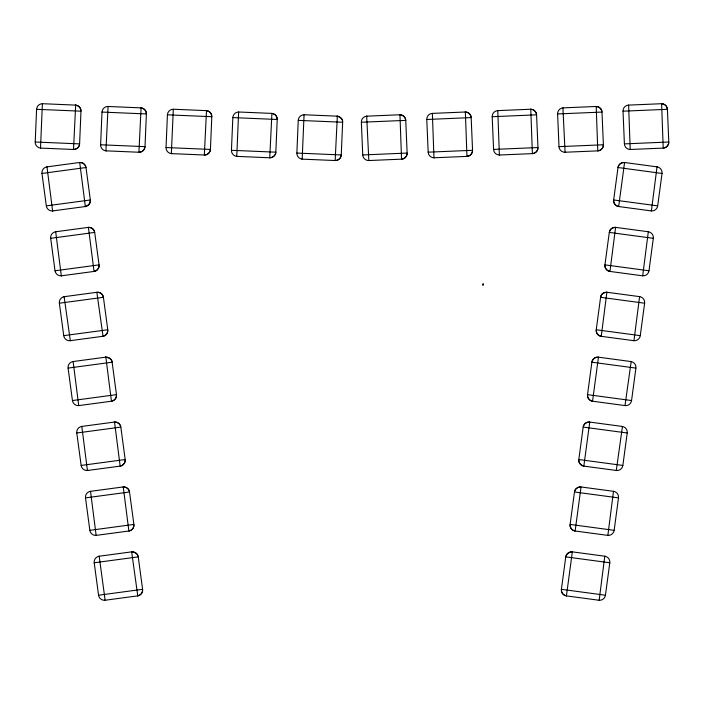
<?xml version="1.0" encoding="UTF-8"?>
<svg xmlns="http://www.w3.org/2000/svg" width="704" height="704" viewBox="0 0 704 704"><rect width="100%" height="100%" fill="white"/><g stroke="black" fill="none" stroke-linecap="round" stroke-linejoin="round"><path stroke-width="1.06" d="M40.797 148.095L40.797 148.095A5.843 5.843 0 0 1 35.209 142.014L36.59 109.305A5.843 5.843 0 0 1 42.671 103.708L75.671 105.116L73.506 149.486L40.515 148.078L42.39 103.708M106.119 150.85L106.216 150.867A5.843 5.843 0 0 1 100.619 144.778L102.001 112.068A5.843 5.843 0 0 1 108.09 106.471L141.082 107.879L138.917 152.249L105.926 150.841L108.09 106.471M171.503 153.613L171.626 153.63A5.843 5.843 0 0 1 166.038 147.541L167.42 114.831A5.843 5.843 0 0 1 173.501 109.243L206.501 110.642L204.336 155.012L171.345 153.613L173.325 109.243M236.773 156.376L237.046 156.394A5.843 5.843 0 0 1 231.449 150.304L232.83 117.594A5.843 5.843 0 0 1 238.92 112.006L271.911 113.406L269.746 157.775L236.755 156.376L238.638 111.998M302.21 159.139L302.456 159.157A5.843 5.843 0 0 1 296.868 153.067L298.25 120.366A5.843 5.843 0 0 1 304.33 114.77L337.33 116.169L335.166 160.538L302.174 159.139L304.066 114.77M483.384 284.847L483.481 284.099L482.654 284.082L482.759 284.847M605.062 556.257L604.78 556.213A5.843 5.843 0 0 1 609.796 562.778L605.44 595.223L561.405 589.318A5.843 5.843 0 0 0 566.421 595.892C563.323 595.408 561.053 592.442 561.405 589.318L565.761 556.873A5.843 5.843 0 0 1 572.334 551.857L566.421 595.892L599.157 600.274L604.78 556.213L572.053 551.822M618.499 497.886L574.473 491.982C574.658 488.682 578.794 486.517 581.038 486.966L575.133 531.001L607.86 535.383L613.483 491.322L581.038 486.966A5.843 5.843 0 0 0 574.473 491.982L570.117 524.427C569.756 527.551 572.026 530.517 575.133 531.001A5.843 5.843 0 0 1 570.117 524.427L614.152 530.332L618.499 497.886A5.843 5.843 0 0 0 613.483 491.322L613.598 491.339M622.855 465.441L578.82 459.536C577.606 462.889 582.639 466.206 583.836 466.11L589.75 422.074L622.468 426.474L616.282 470.457L583.836 466.11A5.843 5.843 0 0 1 578.82 459.536L583.176 427.09C583.651 423.984 586.626 421.714 589.75 422.074A5.843 5.843 0 0 0 583.176 427.09L627.211 432.995L622.855 465.441A5.843 5.843 0 0 1 616.282 470.457L616.44 470.474M631.558 400.55L587.532 394.645C586.758 397.918 590.48 401.13 592.548 401.218L598.453 357.183L631.18 361.583L624.994 405.566L592.548 401.218A5.843 5.843 0 0 1 587.532 394.645L591.879 362.199C592.363 359.093 595.338 356.822 598.453 357.183A5.843 5.843 0 0 0 591.879 362.199L635.914 368.104L631.558 400.55A5.843 5.843 0 0 1 624.994 405.566L625.24 405.592M662.033 173.43L618.006 167.526C618.103 164.155 622.6 162.043 624.571 162.51L618.666 206.536L651.394 210.927L657.017 166.857L624.571 162.51A5.843 5.843 0 0 0 618.006 167.526L613.65 199.971C613.29 203.086 615.56 206.061 618.666 206.536A5.843 5.843 0 0 1 613.65 199.971L657.686 205.876L662.033 173.43A5.843 5.843 0 0 0 657.017 166.857L657.14 166.883M633.943 340.701L639.602 296.639L606.883 292.257L601.251 336.327L633.697 340.674A5.843 5.843 0 0 0 640.27 335.658L644.626 303.213A5.843 5.843 0 0 0 639.602 296.639L639.751 296.666M642.682 275.818L648.314 231.748L615.586 227.366L609.954 271.436L642.409 275.783A5.843 5.843 0 0 0 648.974 270.767L653.33 238.322A5.843 5.843 0 0 0 648.314 231.748L648.454 231.774M46.816 166.892L79.71 162.474L85.334 206.536L52.606 210.927L46.983 166.857A5.843 5.843 0 0 0 41.967 173.43L46.314 205.876A5.843 5.843 0 0 0 52.888 210.892L52.633 210.918M55.502 231.783L88.414 227.366L94.046 271.436L61.31 275.818L55.686 231.748A5.843 5.843 0 0 0 50.67 238.322L55.026 270.767A5.843 5.843 0 0 0 61.591 275.783L61.318 275.818M55.026 270.767L99.062 264.862C99.774 268.101 96.272 271.286 94.046 271.436A5.843 5.843 0 0 0 99.062 264.862L94.706 232.417C94.222 229.31 91.256 227.04 88.132 227.401A5.843 5.843 0 0 1 94.706 232.417L50.67 238.322M63.73 335.658L107.765 329.754A5.843 5.843 0 0 1 102.749 336.327C105.846 335.843 108.117 332.869 107.765 329.754L103.409 297.308C102.934 294.202 99.959 291.931 96.844 292.292L64.117 296.692L70.303 340.674L103.03 336.274L96.844 292.292A5.843 5.843 0 0 1 103.409 297.308L59.374 303.213L63.73 335.658A5.843 5.843 0 0 0 70.303 340.674L70.18 340.683M72.996 361.557L105.829 357.148L111.452 401.218L78.725 405.601L73.102 361.53A5.843 5.843 0 0 0 68.086 368.104L72.442 400.55A5.843 5.843 0 0 0 79.006 405.566L78.866 405.583M81.145 465.441L125.18 459.536C125.99 462.818 122.144 466.048 120.164 466.11L87.428 470.492L81.805 426.43L114.532 422.039L120.164 466.11A5.843 5.843 0 0 0 125.18 459.536L120.824 427.09C120.349 423.984 117.374 421.714 114.25 422.074A5.843 5.843 0 0 1 120.824 427.09L76.789 432.995L81.145 465.441A5.843 5.843 0 0 0 87.718 470.457L87.56 470.474M90.244 491.366L123.244 486.93L128.867 531.001L96.14 535.383L90.517 491.322A5.843 5.843 0 0 0 85.501 497.886L89.848 530.332A5.843 5.843 0 0 0 96.422 535.348L96.351 535.357M89.848 530.332L133.883 524.427A5.843 5.843 0 0 1 128.867 531.001C131.974 530.517 134.244 527.551 133.883 524.427L129.527 491.982C129.052 488.875 126.078 486.614 122.962 486.966A5.843 5.843 0 0 1 129.527 491.982L85.501 497.886M98.938 556.257L99.22 556.213A5.843 5.843 0 0 0 94.204 562.778L98.56 595.223L142.595 589.318A5.843 5.843 0 0 1 137.579 595.892C140.677 595.408 142.947 592.442 142.595 589.318L138.239 556.873A5.843 5.843 0 0 0 131.666 551.857L137.773 595.857L105.125 600.239L99.176 556.222L131.947 551.822M366.749 116.169L366.96 116.151A5.843 5.843 0 0 0 361.363 122.241L362.745 154.95A5.843 5.843 0 0 0 368.834 160.538L366.678 116.169L399.951 114.761L401.544 159.157L368.544 160.547M432.115 113.406L465.37 111.998L466.954 156.394L433.963 157.784L432.37 113.388A5.843 5.843 0 0 0 426.782 119.478L428.164 152.178A5.843 5.843 0 0 0 434.254 157.775L434.007 157.775M497.79 110.625L530.781 109.234L532.374 153.63L499.374 155.012L497.79 110.625A5.843 5.843 0 0 0 492.193 116.706L493.574 149.415A5.843 5.843 0 0 0 499.664 155.012L499.506 155.012M563.2 107.862L563.2 107.862A5.843 5.843 0 0 0 557.612 113.942L558.994 146.652A5.843 5.843 0 0 0 565.083 152.249L562.918 107.879L596.2 106.471L597.784 150.867L564.793 152.249M628.505 105.107L661.61 103.708L663.203 148.095L630.203 149.486L628.619 105.09A5.843 5.843 0 0 0 623.022 111.179L624.404 143.889A5.843 5.843 0 0 0 630.494 149.486L630.238 149.486M428.164 152.178L472.551 150.304A5.843 5.843 0 0 1 466.954 156.394C470.087 156.2 472.622 153.446 472.551 150.304L471.17 117.594C470.976 114.462 468.222 111.936 465.08 112.006A5.843 5.843 0 0 1 471.17 117.594L426.782 119.478M493.574 149.415L537.962 147.541A5.843 5.843 0 0 1 532.374 153.63C535.506 153.428 538.032 150.682 537.962 147.541L536.58 114.831C536.386 111.698 533.632 109.173 530.499 109.243A5.843 5.843 0 0 1 536.58 114.831L492.193 116.706M558.994 146.652L603.381 144.778C603.9 148.122 599.755 150.982 597.784 150.867A5.843 5.843 0 0 0 603.381 144.778L601.999 112.068C601.806 108.935 599.051 106.41 595.91 106.471A5.843 5.843 0 0 1 601.999 112.068L557.612 113.942M624.404 143.889L668.791 142.014A5.843 5.843 0 0 1 663.203 148.095C666.336 147.902 668.862 145.156 668.791 142.014L667.41 109.305C667.216 106.172 664.462 103.638 661.329 103.708A5.843 5.843 0 0 1 667.41 109.305L623.022 111.179M85.404 206.527L85.334 206.536A5.843 5.843 0 0 0 90.35 199.971L85.994 167.526C85.518 164.419 82.544 162.149 79.429 162.51A5.843 5.843 0 0 1 85.994 167.526L41.967 173.43M100.619 144.778L145.006 146.652A5.843 5.843 0 0 1 138.917 152.249C142.058 152.319 144.813 149.785 145.006 146.652L146.388 113.942C146.458 110.81 143.933 108.055 140.8 107.862A5.843 5.843 0 0 1 146.388 113.942L102.001 112.068M166.038 147.541L210.426 149.415A5.843 5.843 0 0 1 204.336 155.012C207.478 155.082 210.232 152.548 210.426 149.415L211.807 116.706C211.878 113.573 209.343 110.818 206.21 110.625A5.843 5.843 0 0 1 211.807 116.706L167.42 114.831M64.196 296.674L64.398 296.639A5.843 5.843 0 0 0 59.374 303.213M81.585 426.466L81.805 426.43A5.843 5.843 0 0 0 76.789 432.995M85.589 206.501C83.362 207.117 91.036 205.471 90.35 199.971L46.314 205.876M68.086 368.104L112.121 362.199L116.468 394.645C116.829 397.76 114.558 400.734 111.452 401.218A5.843 5.843 0 0 0 116.468 394.645L72.442 400.55M94.204 562.778L138.239 556.873C137.746 551.602 130.038 551.778 131.833 551.839M651.112 210.892L651.112 210.892A5.843 5.843 0 0 0 657.686 205.876M607.684 535.357L607.578 535.348A5.843 5.843 0 0 0 614.152 530.332M104.949 600.257L105.125 600.239A5.843 5.843 0 0 1 98.56 595.223M572.334 551.857C573.874 551.742 566.579 551.549 565.761 556.873L609.796 562.778M361.363 122.241L405.75 120.366L407.132 153.067C407.202 156.209 404.677 158.963 401.544 159.157A5.843 5.843 0 0 0 407.132 153.067L362.745 154.95M231.449 150.304L275.836 152.178C276.434 155.751 270.846 158.101 269.746 157.775A5.843 5.843 0 0 0 275.836 152.178L277.218 119.478C277.288 116.336 274.762 113.582 271.63 113.388A5.843 5.843 0 0 1 277.218 119.478L232.83 117.594M35.209 142.014L79.596 143.889C79.746 147.162 75.83 149.679 73.506 149.486A5.843 5.843 0 0 0 79.596 143.889L80.978 111.179C81.048 108.038 78.514 105.292 75.381 105.09A5.843 5.843 0 0 1 80.978 111.179L36.59 109.305M482.759 284.83L483.384 284.83M298.25 120.366L342.637 122.241L341.255 154.95C341.062 158.083 338.307 160.609 335.166 160.538A5.843 5.843 0 0 0 341.255 154.95L296.868 153.067M337.04 116.151L337.04 116.151A5.843 5.843 0 0 1 342.637 122.241C343.816 117.753 335.958 115.773 337.154 116.16M599.086 600.266L598.875 600.239A5.843 5.843 0 0 0 605.44 595.223M653.33 238.322L609.294 232.417L604.938 264.862C604.586 267.978 606.857 270.952 609.954 271.436A5.843 5.843 0 0 1 604.938 264.862L648.974 270.767M644.626 303.213L600.591 297.308L596.235 329.754C595.883 332.869 598.145 335.843 601.251 336.327A5.843 5.843 0 0 1 596.235 329.754L640.27 335.658M622.442 426.466L622.195 426.43A5.843 5.843 0 0 1 627.211 432.995M630.951 361.548L630.898 361.53A5.843 5.843 0 0 1 635.914 368.104M483.331 284.24L482.83 284.706L483.331 284.24M610.034 230.261L609.294 232.417A5.843 5.843 0 0 1 615.868 227.401C614.698 227.146 611.002 228.052 610.034 230.261M601.33 295.152L600.591 297.308A5.843 5.843 0 0 1 607.156 292.292C606.575 292.107 601.929 292.873 601.33 295.152M105.811 357.157L105.547 357.183A5.843 5.843 0 0 1 112.121 362.199C112.957 357.993 104.65 356.928 105.767 357.157M399.916 114.77L399.67 114.77A5.843 5.843 0 0 1 405.75 120.366C405.918 117.128 401.949 114.594 399.916 114.77"/></g></svg>
